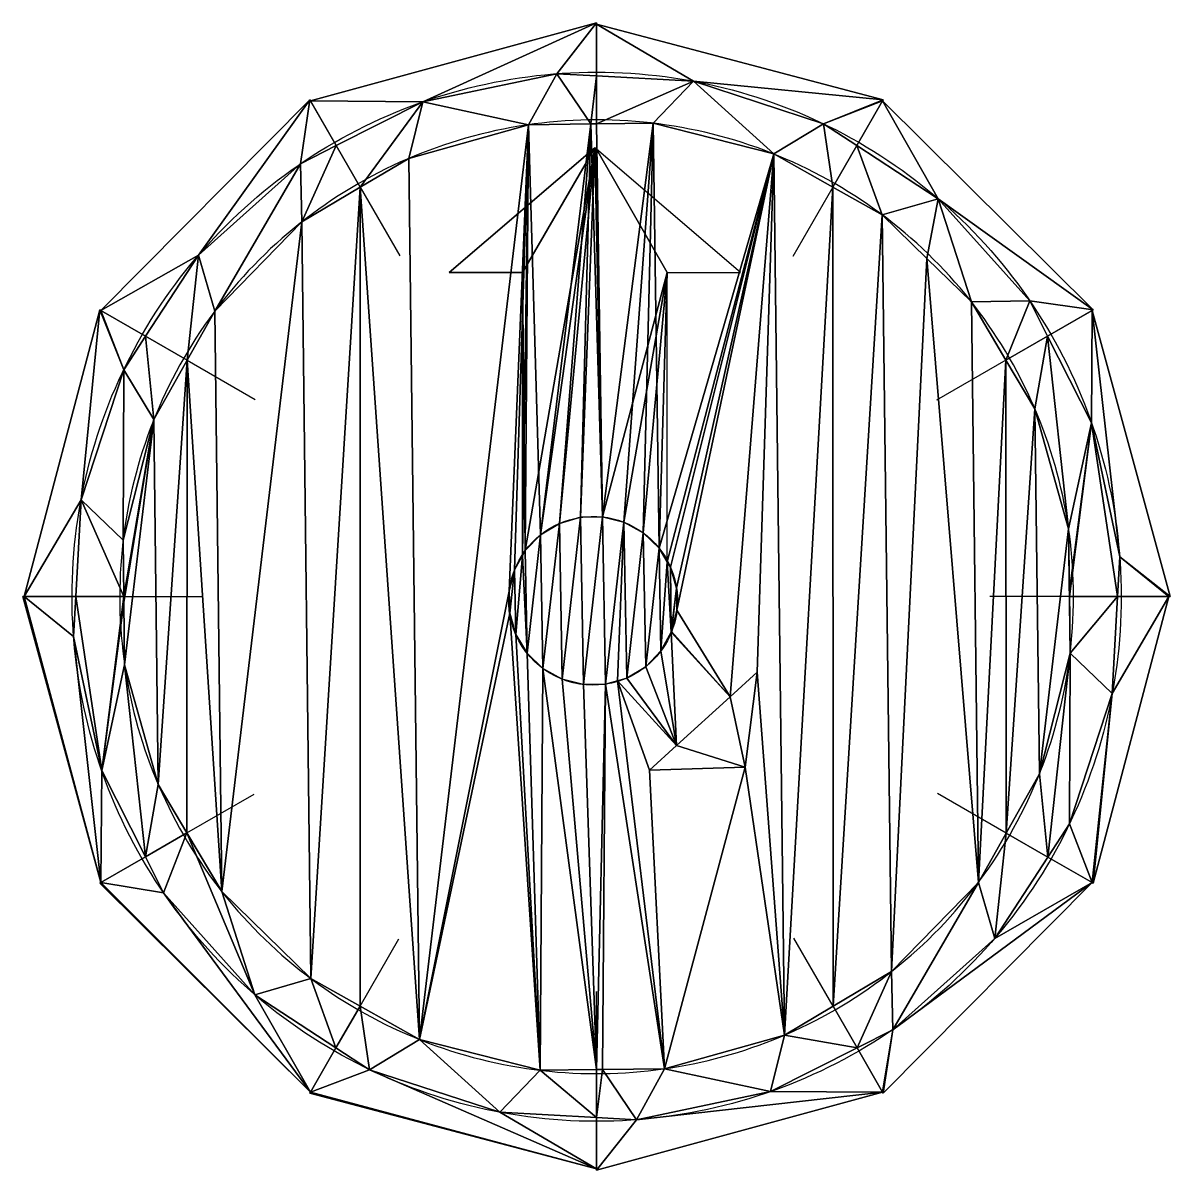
# Model space of a CAD drawing. Extents: x -5.33 to 1.56, y -1.56 to 1.56.
# Drawn here: x -1.564 to 1.563, y -1.563 to 1.564 of the extents above; entities that cross this region are included whole.
import ezdxf

# ---------------------------------------------------------------- set-up
doc = ezdxf.new("R2010")
doc.units = 0
doc.header["$LTSCALE"] = 0.0254
doc.layers.get('0').update_dxf_attribs({"linetype": 'CONTINUOUS'})

msp = doc.modelspace()

# ---------------------------------------------------------------- linework, layer by layer
at = {"color": 0}
for p, q in [((-0.7804, 1.3517), (-0.0004, 1.5642)), ((-0.0004, 1.5642), (-0.0004, 1.5607)), ((-0.0004, 1.5607), (-0.0004, 1.4199)), ((-0.0004, 1.5607), (-0.0004, 1.4199)), ((-0.0004, 1.5607), (0.7814, 1.3547)), ((-0.0004, 1.4199), (-0.0004, 1.289)), ((-0.0004, 1.4199), (-0.0004, 1.289)), ((-1.3514, 0.7807), (-0.7821, 1.3547)), ((-0.7821, 1.3547), (-0.7804, 1.3517)), ((-0.7804, 1.3517), (-0.7099, 1.2297)), ((-0.7804, 1.3517), (-0.7099, 1.2297)), ((0.7796, 1.3517), (0.7094, 1.23)), ((0.7796, 1.3517), (0.7094, 1.23)), ((0.7814, 1.3547), (0.7796, 1.3517)), ((0.7796, 1.3517), (1.3537, 0.7824)), ((-0.0004, 1.289), (-0.0004, 1.2198)), ((-0.7099, 1.2297), (-0.6445, 1.1163)), ((-0.7099, 1.2297), (-0.6445, 1.1163)), ((-0.402, 0.8836), (-0.0047, 1.2235)), ((-0.0004, 1.2198), (-0.0047, 1.2235)), ((-0.0004, 1.2198), (-0.0004, 1.0717)), ((0.3926, 0.8836), (-0.0004, 1.2198)), ((0.7094, 1.23), (0.6439, 1.1166)), ((0.7094, 1.23), (0.6439, 1.1166)), ((-0.6445, 1.1163), (-0.5366, 0.9294)), ((0.6439, 1.1166), (0.5349, 0.9277)), ((-0.202, 0.8836), (-0.402, 0.8836)), ((-0.202, 0.1123), (-0.202, 0.8836)), ((0.1926, 0.0953), (0.1926, 0.8836)), ((0.1926, 0.8836), (0.3926, 0.8836)), ((-1.5604, 0.0007), (-1.3544, 0.7824)), ((-1.3544, 0.7824), (-1.3514, 0.7807)), ((1.3537, 0.7824), (1.3506, 0.7807)), ((-1.3514, 0.7807), (-1.2294, 0.7103)), ((-1.3514, 0.7807), (-1.2294, 0.7103)), ((1.3506, 0.7807), (1.2293, 0.7106)), ((1.3506, 0.7807), (1.2293, 0.7106)), ((1.3506, 0.7807), (1.5632, 0.0007)), ((-1.2294, 0.7103), (-1.1161, 0.6448)), ((-1.2294, 0.7103), (-1.1161, 0.6448)), ((1.2293, 0.7106), (1.1159, 0.6451)), ((1.2293, 0.7106), (1.1159, 0.6451)), ((-1.1161, 0.6448), (-0.9306, 0.5378)), ((1.1159, 0.6451), (0.9269, 0.536)), ((-1.5639, 0.0007), (-1.5604, 0.0007)), ((-1.3514, -0.7793), (-1.5639, 0.0007)), ((-1.5604, 0.0007), (-1.4199, 0.0007)), ((-1.5604, 0.0007), (-1.4199, 0.0007)), ((-1.4199, 0.0007), (-1.289, 0.0007)), ((-1.4199, 0.0007), (-1.289, 0.0007)), ((-1.289, 0.0007), (-1.0763, 0.0007)), ((1.289, 0.0007), (1.0716, 0.0007)), ((1.4199, 0.0007), (1.289, 0.0007)), ((1.4199, 0.0007), (1.289, 0.0007)), ((1.5596, 0.0007), (1.3537, -0.7811)), ((1.5596, 0.0007), (1.4199, 0.0007)), ((1.5596, 0.0007), (1.4199, 0.0007)), ((1.5632, 0.0007), (1.5596, 0.0007)), ((0.2036, -0.0966), (0.3639, -0.2728)), ((0.2036, -0.0966), (0.3639, -0.2728)), ((0.3639, -0.2728), (0.4378, -0.2055)), ((0.3639, -0.2728), (0.4378, -0.2055)), ((0.4378, -0.2055), (0.4053, -0.4649)), ((0.4378, -0.2055), (0.4053, -0.4649)), ((0.0573, -0.229), (0.2179, -0.4056)), ((0.0573, -0.229), (0.2179, -0.4056)), ((0.2179, -0.4056), (0.144, -0.4729)), ((0.2179, -0.4056), (0.144, -0.4729)), ((0.144, -0.4729), (0.4053, -0.4649)), ((0.144, -0.4729), (0.4053, -0.4649)), ((-1.1167, -0.6438), (-0.9332, -0.5379)), ((1.1165, -0.6441), (0.9295, -0.5362)), ((-1.23, -0.7093), (-1.1167, -0.6438)), ((-1.23, -0.7093), (-1.1167, -0.6438)), ((1.2299, -0.7096), (1.1165, -0.6441)), ((1.2299, -0.7096), (1.1165, -0.6441)), ((-1.3514, -0.7793), (-1.23, -0.7093)), ((-1.3514, -0.7793), (-1.23, -0.7093)), ((1.3506, -0.7793), (1.2299, -0.7096)), ((1.3506, -0.7793), (1.2299, -0.7096)), ((-1.3544, -0.7811), (-1.3514, -0.7793)), ((-0.7804, -1.3503), (-1.3544, -0.7811)), ((1.3506, -0.7793), (0.7814, -1.3534)), ((1.3537, -0.7811), (1.3506, -0.7793)), ((-0.645, -1.116), (-0.5391, -0.9324)), ((0.6445, -1.1163), (0.5374, -0.9307)), ((-0.0004, -1.289), (-0.0004, -1.0762)), ((-0.7105, -1.2293), (-0.645, -1.116)), ((-0.7105, -1.2293), (-0.645, -1.116)), ((0.71, -1.2297), (0.6445, -1.1163)), ((0.71, -1.2297), (0.6445, -1.1163)), ((-0.7804, -1.3503), (-0.7105, -1.2293)), ((-0.7804, -1.3503), (-0.7105, -1.2293)), ((0.7796, -1.3503), (0.71, -1.2297)), ((0.7796, -1.3503), (0.71, -1.2297)), ((-0.0004, -1.4199), (-0.0004, -1.289)), ((-0.0004, -1.4199), (-0.0004, -1.289)), ((-0.7821, -1.3534), (-0.7804, -1.3503)), ((-0.0004, -1.5593), (-0.7821, -1.3534)), ((0.7796, -1.3503), (-0.0004, -1.5628)), ((0.7814, -1.3534), (0.7796, -1.3503)), ((-0.0004, -1.5593), (-0.0004, -1.4199)), ((-0.0004, -1.5593), (-0.0004, -1.4199)), ((-0.0004, -1.5628), (-0.0004, -1.5593))]:
    msp.add_line(p, q, dxfattribs=at)
at = {"color": 55, "extrusion": (0, 0, -1)}
for start, end in [(60.0011, 89.9856), (89.9856, 119.974), (30.0163, 60.0011), (30.0163, 60.0011), (119.974, 149.9694), (0.0271, 30.0163), (149.9694, 179.9729), (330.0307, 0.0271), (179.9729, 209.9837), (300.026, 330.0307), (209.9837, 239.9989), (270.0144, 300.026), (239.9989, 270.0144)]:
    msp.add_arc((0, 0), 1.43, start, end, dxfattribs=at)
at = {"color": 9, "extrusion": (0, 0, -1)}
for start, end in [(60.0011, 89.9856), (89.9856, 119.974), (30.0163, 60.0011), (119.974, 149.9694), (0.0271, 30.0163), (149.9694, 179.9729), (330.0307, 0.0271), (179.9729, 209.9837), (300.026, 330.0307), (209.9837, 239.9989), (270.0144, 300.026), (239.9989, 270.0144)]:
    msp.add_arc((0, 0), 1.43, start, end, dxfattribs=at)
at = {"color": 55}
for start, end in [(90.0158, 119.9988), (60.0286, 90.0158), (119.9988, 149.9821), (30.0338, 60.0286), (149.9821, 179.9702), (0.0298, 30.0338), (179.9702, 209.9662), (330.0179, 0.0298), (209.9662, 239.9714), (300.0012, 330.0179), (239.9714, 269.9842), (270.6992, 300.0012), (269.9842, 270.6992)]:
    msp.add_arc((0, 0), 1.3, start, end, dxfattribs=at)
at = {"color": 254}
for start, end in [(90.0158, 119.9988), (60.0286, 90.0158), (119.9988, 149.9821), (119.9988, 149.9821), (30.0338, 60.0286), (149.9821, 179.9702), (0.0298, 30.0338), (179.9702, 209.9662), (330.0179, 0.0298), (209.9662, 239.9714), (300.0012, 330.0179), (239.9714, 269.9842), (270.6992, 300.0012), (269.9842, 270.6992)]:
    msp.add_arc((0, 0), 1.3, start, end, dxfattribs=at)
at = {"color": 254, "extrusion": (2.19515e-15, -1.78316e-15, -1)}
msp.add_arc((0.0096, -0.0109), 0.23, 32.6315, 152.2755, dxfattribs=at)
at = {"color": 253, "extrusion": (2.19515e-15, -1.78316e-15, -1)}
msp.add_arc((0.0096, -0.0109), 0.23, 32.6315, 152.2755, dxfattribs=at)
at = {"color": 0, "extrusion": (2.19515e-15, -1.78316e-15, -1)}
msp.add_arc((0.0096, -0.0109), 0.23, 32.6315, 152.2755, dxfattribs=at)
at = {"color": 254, "extrusion": (-2.44595e-15, -8.04311e-16, -1)}
msp.add_arc((0.0096, -0.0109), 0.23, 252.9571, 32.6315, dxfattribs=at)
at = {"color": 253, "extrusion": (-2.44595e-15, -8.04311e-16, -1)}
msp.add_arc((0.0096, -0.0109), 0.23, 252.9571, 32.6315, dxfattribs=at)
msp.add_arc((0.0096, -0.0109), 0.23, 252.9571, 32.6315, dxfattribs=at)
at = {"color": 254, "extrusion": (-1.31471e-15, -3.62779e-15, -1)}
msp.add_arc((0.0096, -0.0109), 0.23, 152.2755, 201.9015, dxfattribs=at)
msp.add_arc((0.0096, -0.0109), 0.23, 152.2755, 201.9015, dxfattribs=at)
at = {"color": 253, "extrusion": (-1.31471e-15, -3.62779e-15, -1)}
msp.add_arc((0.0096, -0.0109), 0.23, 152.2755, 201.9015, dxfattribs=at)
at = {"color": 0, "extrusion": (-1.61776e-15, -3.50596e-15, -1)}
msp.add_arc((0.0096, -0.0109), 0.23, 201.9015, 252.9571, dxfattribs=at)
msp.add_arc((0.0096, -0.0109), 0.23, 201.9015, 252.9571, dxfattribs=at)
at = {"color": 253, "extrusion": (-1.61776e-15, -3.50596e-15, -1)}
msp.add_arc((0.0096, -0.0109), 0.23, 201.9015, 252.9571, dxfattribs=at)

# ---------------------------------------------------------------- meshes
at = {"color": 9}
mesh = msp.add_polyface(dxfattribs=at)
corners = [(-0.7804, 1.3517), (-0.474, 1.3491), (-0.0004, 1.5642), (-0.7099, 1.2297), (-0.1087, 1.4259), (-0.0004, 1.4199), (-0.0004, 1.5607)]
mesh.append_faces([[corners[k] for k in face] for face in [(1, 0, 3), (2, 5, 6)]], dxfattribs={"vtx0": -1, "color": 9})
mesh.append_faces([[corners[k] for k in face] for face in [(0, 1, 2)]], dxfattribs={"vtx0": -1, "vtx1": -1, "color": 9})
mesh.append_faces([[corners[k] for k in face] for face in [(2, 1, 4), (2, 4, 5)]], dxfattribs={"vtx0": -1, "vtx2": -1, "color": 9})
mesh = msp.add_polyface(dxfattribs=at)
corners = [(0.264, 1.4054), (-0.0004, 1.5607), (-0.0004, 1.4199), (0.7814, 1.3547), (0.6188, 1.2892), (0.7796, 1.3517), (0.7094, 1.23)]
mesh.append_faces([[corners[k] for k in face] for face in [(0, 1, 2), (5, 4, 6)]], dxfattribs={"vtx0": -1, "color": 9})
mesh.append_faces([[corners[k] for k in face] for face in [(1, 0, 3), (3, 4, 5)]], dxfattribs={"vtx0": -1, "vtx1": -1, "color": 9})
mesh.append_faces([[corners[k] for k in face] for face in [(3, 0, 4)]], dxfattribs={"vtx0": -1, "vtx2": -1, "color": 9})
at = {"color": 55}
mesh = msp.add_polyface(dxfattribs=at)
corners = [(-0.6445, 1.1163), (-0.474, 1.3491), (-0.7099, 1.2297), (-0.5121, 1.1949), (-0.1854, 1.2867), (-0.1087, 1.4259), (-0.0157, 1.2888), (-0.0004, 1.4199), (-0.0004, 1.289)]
mesh.append_faces([[corners[k] for k in face] for face in [(0, 1, 2), (7, 6, 8)]], dxfattribs={"vtx0": -1, "color": 55})
mesh.append_faces([[corners[k] for k in face] for face in [(1, 4, 5), (5, 6, 7)]], dxfattribs={"vtx0": -1, "vtx1": -1, "color": 55})
mesh.append_faces([[corners[k] for k in face] for face in [(1, 0, 3), (1, 3, 4), (5, 4, 6)]], dxfattribs={"vtx0": -1, "vtx2": -1, "color": 55})
mesh = msp.add_polyface(dxfattribs=at)
corners = [(-0.0004, 1.289), (0.264, 1.4054), (-0.0004, 1.4199), (0.1539, 1.2909), (0.4828, 1.207), (0.6188, 1.2892), (0.6439, 1.1166), (0.7094, 1.23)]
mesh.append_faces([[corners[k] for k in face] for face in [(0, 1, 2), (5, 6, 7)]], dxfattribs={"vtx0": -1, "color": 55})
mesh.append_faces([[corners[k] for k in face] for face in [(1, 4, 5)]], dxfattribs={"vtx0": -1, "vtx1": -1, "color": 55})
mesh.append_faces([[corners[k] for k in face] for face in [(1, 0, 3), (1, 3, 4), (5, 4, 6)]], dxfattribs={"vtx0": -1, "vtx2": -1, "color": 55})
at = {"color": 9}
mesh = msp.add_polyface(dxfattribs=at)
corners = [(-1.3514, 0.7807), (-1.0851, 0.9314), (-0.7821, 1.3547), (-1.2294, 0.7103), (-0.8071, 1.1805), (-0.7099, 1.2297), (-0.7804, 1.3517)]
mesh.append_faces([[corners[k] for k in face] for face in [(1, 0, 3), (2, 5, 6)]], dxfattribs={"vtx0": -1, "color": 9})
mesh.append_faces([[corners[k] for k in face] for face in [(0, 1, 2)]], dxfattribs={"vtx0": -1, "vtx1": -1, "color": 9})
mesh.append_faces([[corners[k] for k in face] for face in [(2, 1, 4), (2, 4, 5)]], dxfattribs={"vtx0": -1, "vtx2": -1, "color": 9})
mesh = msp.add_polyface(dxfattribs=at)
corners = [(0.9314, 1.0851), (0.7796, 1.3517), (0.7094, 1.23), (1.3537, 0.7824), (1.1805, 0.8071), (1.2293, 0.7106), (1.3506, 0.7807)]
mesh.append_faces([[corners[k] for k in face] for face in [(0, 1, 2), (3, 5, 6)]], dxfattribs={"vtx0": -1, "color": 9})
mesh.append_faces([[corners[k] for k in face] for face in [(1, 0, 3)]], dxfattribs={"vtx0": -1, "vtx1": -1, "color": 9})
mesh.append_faces([[corners[k] for k in face] for face in [(3, 0, 4), (3, 4, 5)]], dxfattribs={"vtx0": -1, "vtx2": -1, "color": 9})
at = {"color": 254}
mesh = msp.add_polyface(dxfattribs=at)
corners = [(0.3639, -0.2728), (0.2045, -0.0951), (0.2036, -0.0966), (0.2189, -0.0368), (-0.4828, -1.207), (-0.237, -0.0451), (-0.2381, 0.015), (-0.1539, -1.2909), (-0.2205, -0.1028), (-0.1895, -0.1542), (-0.1463, -0.1959), (-0.0004, -1.289), (-0.0937, -0.225), (-0.0355, -0.2395), (0.0246, -0.2384), (0.0157, -1.2888), (0.1854, -1.2867), (0.0573, -0.229), (0.144, -0.4729), (0.4053, -0.4649), (0.5121, -1.1949), (0.4378, -0.2055), (0.4828, 1.207), (0.6439, 1.1166), (0.6445, -1.1163), (0.7787, 1.0409), (0.8039, -1.0216), (0.9002, 0.9224), (1.0409, -0.7787), (1.0216, 0.8039), (1.1159, 0.6451), (1.1165, -0.6441), (1.1949, 0.5121), (1.207, -0.4828), (1.2867, 0.1854), (1.2909, -0.1539), (1.2888, 0.0157), (1.289, 0.0007), (-1.289, 0.0007), (-1.207, 0.4828), (-1.2909, 0.1539), (-1.2888, -0.0157), (-1.2867, -0.1854), (-1.1949, -0.5121), (-1.1161, 0.6448), (-1.1167, -0.6438), (-1.0216, -0.8039), (-1.0409, 0.7787), (-0.8039, 1.0216), (-0.7787, -1.0409), (-0.6445, 1.1163), (-0.645, -1.116), (-0.5121, 1.1949), (-0.1854, 1.2867), (-0.2236, 0.0732), (-0.202, 0.1123), (-0.1946, 0.1258), (-0.1529, 0.169), (-0.0157, 1.2888), (-0.1014, 0.1999), (-0.0437, 0.2165), (0.0163, 0.2176), (-0.0004, 1.289), (0.1539, 1.2909), (0.0746, 0.2031), (0.1271, 0.174), (0.1703, 0.1324), (0.1926, 0.0953), (0.2013, 0.0809), (0.2179, 0.0232), (0.2179, -0.4056)]
mesh.append_faces([[corners[k] for k in face] for face in [(0, 1, 2), (36, 35, 37), (38, 39, 40)]], dxfattribs={"vtx0": -1, "color": 254})
mesh.append_faces([[corners[k] for k in face] for face in [(1, 0, 3), (5, 7, 8), (8, 7, 9), (9, 7, 10), (10, 11, 12), (12, 11, 13), (13, 11, 14), (14, 16, 17), (18, 16, 19), (19, 20, 21), (22, 20, 23), (23, 24, 25), (25, 26, 27), (27, 28, 29), (29, 28, 30), (30, 31, 32), (32, 33, 34), (34, 35, 36), (39, 43, 44), (44, 46, 47), (47, 46, 48), (48, 49, 50), (50, 4, 52), (52, 4, 53), (53, 57, 58), (58, 61, 62), (62, 61, 63), (63, 66, 22)]], dxfattribs={"vtx0": -1, "vtx1": -1, "color": 254})
mesh.append_faces([[corners[k] for k in face] for face in [(17, 16, 18), (21, 20, 22), (53, 4, 6), (22, 3, 0)]], dxfattribs={"vtx0": -1, "vtx1": -1, "vtx2": -1, "color": 254})
mesh.append_faces([[corners[k] for k in face] for face in [(4, 5, 6), (5, 4, 7), (10, 7, 11), (14, 11, 15), (14, 15, 16), (19, 16, 20), (23, 20, 24), (25, 24, 26), (27, 26, 28), (30, 28, 31), (32, 31, 33), (34, 33, 35), (39, 38, 41), (39, 41, 42), (39, 42, 43), (44, 43, 45), (44, 45, 46), (48, 46, 49), (50, 49, 51), (50, 51, 4), (53, 6, 54), (53, 54, 55), (53, 55, 56), (53, 56, 57), (58, 57, 59), (58, 59, 60), (58, 60, 61), (63, 61, 64), (63, 64, 65), (63, 65, 66), (22, 66, 67), (22, 67, 68), (22, 68, 69), (22, 69, 3), (22, 0, 21)]], dxfattribs={"vtx0": -1, "vtx2": -1, "color": 254})
mesh.append_faces([[corners[k] for k in face] for face in [(70, 17, 18)]], dxfattribs={"vtx1": -1, "color": 254})
at = {"color": 55}
mesh = msp.add_polyface(dxfattribs=at)
corners = [(-1.1161, 0.6448), (-1.0851, 0.9314), (-1.2294, 0.7103), (-1.0409, 0.7787), (-0.8071, 1.1805), (-0.8039, 1.0216), (-0.7099, 1.2297), (-0.6445, 1.1163)]
mesh.append_faces([[corners[k] for k in face] for face in [(0, 1, 2), (6, 5, 7)]], dxfattribs={"vtx0": -1, "color": 55})
mesh.append_faces([[corners[k] for k in face] for face in [(1, 3, 4), (4, 5, 6)]], dxfattribs={"vtx0": -1, "vtx1": -1, "color": 55})
mesh.append_faces([[corners[k] for k in face] for face in [(1, 0, 3), (4, 3, 5)]], dxfattribs={"vtx0": -1, "vtx2": -1, "color": 55})
at = {"color": 0}
mesh = msp.add_polyface(dxfattribs=at)
corners = [(-0.1946, 0.1258), (-0.202, 0.8836), (-0.202, 0.1123), (-0.0047, 1.2235), (-0.402, 0.8836), (-0.1529, 0.169), (-0.1014, 0.1999), (-0.0437, 0.2165), (0.0163, 0.2176), (-0.0004, 1.2198), (0.1926, 0.8836), (0.3926, 0.8836), (0.0746, 0.2031), (0.1271, 0.174), (0.1703, 0.1324), (0.1926, 0.0953)]
mesh.append_faces([[corners[k] for k in face] for face in [(0, 1, 2), (1, 3, 4), (9, 10, 11), (10, 14, 15)]], dxfattribs={"vtx0": -1, "color": 0})
mesh.append_faces([[corners[k] for k in face] for face in [(3, 8, 9)]], dxfattribs={"vtx0": -1, "vtx1": -1, "color": 0})
mesh.append_faces([[corners[k] for k in face] for face in [(3, 1, 0), (9, 8, 10)]], dxfattribs={"vtx0": -1, "vtx1": -1, "vtx2": -1, "color": 0})
mesh.append_faces([[corners[k] for k in face] for face in [(3, 0, 5), (3, 5, 6), (3, 6, 7), (3, 7, 8), (10, 8, 12), (10, 12, 13), (10, 13, 14)]], dxfattribs={"vtx0": -1, "vtx2": -1, "color": 0})
at = {"color": 55}
mesh = msp.add_polyface(dxfattribs=at)
corners = [(0.7787, 1.0409), (0.7094, 1.23), (0.6439, 1.1166), (0.9314, 1.0851), (0.9002, 0.9224), (1.0216, 0.8039), (1.1805, 0.8071), (1.1159, 0.6451), (1.2293, 0.7106)]
mesh.append_faces([[corners[k] for k in face] for face in [(0, 1, 2), (6, 7, 8)]], dxfattribs={"vtx0": -1, "color": 55})
mesh.append_faces([[corners[k] for k in face] for face in [(1, 0, 3), (3, 5, 6)]], dxfattribs={"vtx0": -1, "vtx1": -1, "color": 55})
mesh.append_faces([[corners[k] for k in face] for face in [(3, 0, 4), (3, 4, 5), (6, 5, 7)]], dxfattribs={"vtx0": -1, "vtx2": -1, "color": 55})
at = {"color": 9}
mesh = msp.add_polyface(dxfattribs=at)
corners = [(-1.5604, 0.0007), (-1.4054, 0.264), (-1.3544, 0.7824), (-1.4199, 0.0007), (-1.2892, 0.6188), (-1.3514, 0.7807), (-1.2294, 0.7103)]
mesh.append_faces([[corners[k] for k in face] for face in [(1, 0, 3), (5, 4, 6)]], dxfattribs={"vtx0": -1, "color": 9})
mesh.append_faces([[corners[k] for k in face] for face in [(0, 1, 2), (2, 4, 5)]], dxfattribs={"vtx0": -1, "vtx1": -1, "color": 9})
mesh.append_faces([[corners[k] for k in face] for face in [(2, 1, 4)]], dxfattribs={"vtx0": -1, "vtx2": -1, "color": 9})
mesh = msp.add_polyface(dxfattribs=at)
corners = [(1.5596, 0.0007), (1.4259, 0.1087), (1.4199, 0.0007), (1.3491, 0.474), (1.3506, 0.7807), (1.2293, 0.7106), (1.5632, 0.0007)]
mesh.append_faces([[corners[k] for k in face] for face in [(0, 1, 2), (3, 4, 5)]], dxfattribs={"vtx0": -1, "color": 9})
mesh.append_faces([[corners[k] for k in face] for face in [(4, 1, 6), (6, 1, 0)]], dxfattribs={"vtx0": -1, "vtx1": -1, "color": 9})
mesh.append_faces([[corners[k] for k in face] for face in [(4, 3, 1)]], dxfattribs={"vtx0": -1, "vtx2": -1, "color": 9})
at = {"color": 55}
mesh = msp.add_polyface(dxfattribs=at)
corners = [(-1.289, 0.0007), (-1.4054, 0.264), (-1.4199, 0.0007), (-1.2909, 0.1539), (-1.2892, 0.6188), (-1.207, 0.4828), (-1.2294, 0.7103), (-1.1161, 0.6448)]
mesh.append_faces([[corners[k] for k in face] for face in [(0, 1, 2), (6, 5, 7)]], dxfattribs={"vtx0": -1, "color": 55})
mesh.append_faces([[corners[k] for k in face] for face in [(4, 5, 6)]], dxfattribs={"vtx0": -1, "vtx1": -1, "color": 55})
mesh.append_faces([[corners[k] for k in face] for face in [(1, 0, 3), (3, 4, 1), (4, 3, 5)]], dxfattribs={"vtx0": -1, "vtx2": -1, "color": 55})
mesh = msp.add_polyface(dxfattribs=at)
corners = [(1.1949, 0.5121), (1.2293, 0.7106), (1.1159, 0.6451), (1.2867, 0.1854), (1.3491, 0.474), (1.2888, 0.0157), (1.289, 0.0007), (1.4199, 0.0007), (1.4259, 0.1087)]
mesh.append_faces([[corners[k] for k in face] for face in [(0, 1, 2), (4, 7, 8)]], dxfattribs={"vtx0": -1, "color": 55})
mesh.append_faces([[corners[k] for k in face] for face in [(1, 3, 4)]], dxfattribs={"vtx0": -1, "vtx1": -1, "color": 55})
mesh.append_faces([[corners[k] for k in face] for face in [(1, 0, 3), (4, 3, 5), (4, 5, 6), (4, 6, 7)]], dxfattribs={"vtx0": -1, "vtx2": -1, "color": 55})
at = {"color": 253}
mesh = msp.add_polyface(dxfattribs=at)
corners = [(-0.237, -0.0451), (-0.2236, 0.0732), (-0.2381, 0.015), (-0.2205, -0.1028), (-0.202, 0.1123), (-0.1895, -0.1542), (-0.1946, 0.1258), (-0.1529, 0.169), (-0.1463, -0.1959), (-0.1014, 0.1999), (-0.0937, -0.225), (-0.0437, 0.2165), (-0.0355, -0.2395), (0.0163, 0.2176), (0.0246, -0.2384), (0.0746, 0.2031), (0.0573, -0.229), (0.0823, -0.2218), (0.1271, 0.174), (0.1337, -0.1908), (0.1703, 0.1324), (0.1754, -0.1476), (0.1926, 0.0953), (0.2036, -0.0966), (0.2013, 0.0809), (0.2179, 0.0232), (0.2045, -0.0951), (0.2189, -0.0368)]
mesh.append_faces([[corners[k] for k in face] for face in [(0, 1, 2), (25, 26, 27)]], dxfattribs={"vtx0": -1, "color": 253})
mesh.append_faces([[corners[k] for k in face] for face in [(1, 3, 4), (4, 5, 6), (6, 5, 7), (7, 8, 9), (9, 10, 11), (11, 12, 13), (13, 14, 15), (15, 17, 18), (18, 19, 20), (20, 21, 22), (22, 23, 24), (24, 23, 25)]], dxfattribs={"vtx0": -1, "vtx1": -1, "color": 253})
mesh.append_faces([[corners[k] for k in face] for face in [(1, 0, 3), (4, 3, 5), (7, 5, 8), (9, 8, 10), (11, 10, 12), (13, 12, 14), (15, 14, 16), (15, 16, 17), (18, 17, 19), (20, 19, 21), (22, 21, 23), (25, 23, 26)]], dxfattribs={"vtx0": -1, "vtx2": -1, "color": 253})
at = {"color": 9}
mesh = msp.add_polyface(dxfattribs=at)
corners = [(-1.3514, -0.7793), (-1.5604, 0.0007), (-1.5639, 0.0007), (-1.4259, -0.1087), (-1.3491, -0.474), (-1.23, -0.7093), (-1.4199, 0.0007)]
mesh.append_faces([[corners[k] for k in face] for face in [(0, 1, 2), (4, 0, 5)]], dxfattribs={"vtx0": -1, "color": 9})
mesh.append_faces([[corners[k] for k in face] for face in [(3, 0, 4)]], dxfattribs={"vtx0": -1, "vtx1": -1, "color": 9})
mesh.append_faces([[corners[k] for k in face] for face in [(1, 0, 3)]], dxfattribs={"vtx0": -1, "vtx1": -1, "vtx2": -1, "color": 9})
mesh.append_faces([[corners[k] for k in face] for face in [(6, 1, 3)]], dxfattribs={"vtx1": -1, "color": 9})
at = {"color": 55}
mesh = msp.add_polyface(dxfattribs=at)
corners = [(-1.3491, -0.474), (-1.4199, 0.0007), (-1.4259, -0.1087), (-1.289, 0.0007), (-1.2888, -0.0157), (-1.2867, -0.1854), (-1.23, -0.7093), (-1.1949, -0.5121), (-1.1167, -0.6438)]
mesh.append_faces([[corners[k] for k in face] for face in [(0, 1, 2), (7, 6, 8)]], dxfattribs={"vtx0": -1, "color": 55})
mesh.append_faces([[corners[k] for k in face] for face in [(1, 0, 3), (3, 0, 4), (4, 0, 5), (5, 6, 7)]], dxfattribs={"vtx0": -1, "vtx1": -1, "color": 55})
mesh.append_faces([[corners[k] for k in face] for face in [(5, 0, 6)]], dxfattribs={"vtx0": -1, "vtx2": -1, "color": 55})
mesh = msp.add_polyface(dxfattribs=at)
corners = [(1.2299, -0.7096), (1.207, -0.4828), (1.1165, -0.6441), (1.2909, -0.1539), (1.2892, -0.6188), (1.4054, -0.264), (1.4199, 0.0007), (1.289, 0.0007)]
mesh.append_faces([[corners[k] for k in face] for face in [(0, 1, 2), (3, 6, 7)]], dxfattribs={"vtx0": -1, "color": 55})
mesh.append_faces([[corners[k] for k in face] for face in [(1, 0, 3), (6, 3, 5)]], dxfattribs={"vtx0": -1, "vtx1": -1, "color": 55})
mesh.append_faces([[corners[k] for k in face] for face in [(3, 0, 4), (3, 4, 5)]], dxfattribs={"vtx0": -1, "vtx2": -1, "color": 55})
at = {"color": 9}
mesh = msp.add_polyface(dxfattribs=at)
corners = [(1.3506, -0.7793), (1.2892, -0.6188), (1.2299, -0.7096), (1.4054, -0.264), (1.3537, -0.7811), (1.5596, 0.0007), (1.4199, 0.0007)]
mesh.append_faces([[corners[k] for k in face] for face in [(0, 1, 2), (3, 5, 6)]], dxfattribs={"vtx0": -1, "color": 9})
mesh.append_faces([[corners[k] for k in face] for face in [(1, 0, 3)]], dxfattribs={"vtx0": -1, "vtx1": -1, "color": 9})
mesh.append_faces([[corners[k] for k in face] for face in [(3, 0, 4), (3, 4, 5)]], dxfattribs={"vtx0": -1, "vtx2": -1, "color": 9})
at = {"color": 0}
mesh = msp.add_polyface(dxfattribs=at)
corners = [(0.4053, -0.4649), (0.2179, -0.4056), (0.144, -0.4729), (0.3639, -0.2728), (0.4378, -0.2055), (0.0823, -0.2218), (0.0573, -0.229), (0.1337, -0.1908), (0.1754, -0.1476), (0.2036, -0.0966)]
mesh.append_faces([[corners[k] for k in face] for face in [(0, 1, 2), (3, 0, 4), (1, 5, 6)]], dxfattribs={"vtx0": -1, "color": 0})
mesh.append_faces([[corners[k] for k in face] for face in [(5, 1, 7), (7, 1, 8), (8, 1, 9), (9, 1, 3)]], dxfattribs={"vtx0": -1, "vtx1": -1, "color": 0})
mesh.append_faces([[corners[k] for k in face] for face in [(1, 0, 3)]], dxfattribs={"vtx0": -1, "vtx1": -1, "vtx2": -1, "color": 0})
at = {"color": 55}
mesh = msp.add_polyface(dxfattribs=at)
corners = [(-1.1805, -0.8071), (-1.1167, -0.6438), (-1.23, -0.7093), (-0.9314, -1.0851), (-1.0216, -0.8039), (-0.7787, -1.0409), (-0.7105, -1.2293), (-0.645, -1.116)]
mesh.append_faces([[corners[k] for k in face] for face in [(0, 1, 2), (5, 6, 7)]], dxfattribs={"vtx0": -1, "color": 55})
mesh.append_faces([[corners[k] for k in face] for face in [(1, 3, 4), (4, 3, 5)]], dxfattribs={"vtx0": -1, "vtx1": -1, "color": 55})
mesh.append_faces([[corners[k] for k in face] for face in [(1, 0, 3), (5, 3, 6)]], dxfattribs={"vtx0": -1, "vtx2": -1, "color": 55})
mesh = msp.add_polyface(dxfattribs=at)
corners = [(0.71, -1.2297), (0.8039, -1.0216), (0.6445, -1.1163), (0.8071, -1.1805), (1.0409, -0.7787), (1.0851, -0.9314), (1.1165, -0.6441), (1.2299, -0.7096)]
mesh.append_faces([[corners[k] for k in face] for face in [(0, 1, 2), (6, 5, 7)]], dxfattribs={"vtx0": -1, "color": 55})
mesh.append_faces([[corners[k] for k in face] for face in [(1, 3, 4), (4, 5, 6)]], dxfattribs={"vtx0": -1, "vtx1": -1, "color": 55})
mesh.append_faces([[corners[k] for k in face] for face in [(1, 0, 3), (4, 3, 5)]], dxfattribs={"vtx0": -1, "vtx2": -1, "color": 55})
at = {"color": 9}
mesh = msp.add_polyface(dxfattribs=at)
corners = [(-0.7804, -1.3503), (-1.3514, -0.7793), (-1.3544, -0.7811), (-1.1805, -0.8071), (-1.23, -0.7093), (-0.9314, -1.0851), (-0.7105, -1.2293)]
mesh.append_faces([[corners[k] for k in face] for face in [(0, 1, 2), (1, 3, 4), (5, 0, 6)]], dxfattribs={"vtx0": -1, "color": 9})
mesh.append_faces([[corners[k] for k in face] for face in [(3, 0, 5)]], dxfattribs={"vtx0": -1, "vtx1": -1, "color": 9})
mesh.append_faces([[corners[k] for k in face] for face in [(1, 0, 3)]], dxfattribs={"vtx0": -1, "vtx1": -1, "vtx2": -1, "color": 9})
mesh = msp.add_polyface(dxfattribs=at)
corners = [(0.7796, -1.3503), (0.8071, -1.1805), (0.71, -1.2297), (0.7814, -1.3534), (1.3506, -0.7793), (1.0851, -0.9314), (1.2299, -0.7096)]
mesh.append_faces([[corners[k] for k in face] for face in [(0, 1, 2), (5, 4, 6)]], dxfattribs={"vtx0": -1, "color": 9})
mesh.append_faces([[corners[k] for k in face] for face in [(1, 4, 5)]], dxfattribs={"vtx0": -1, "vtx1": -1, "color": 9})
mesh.append_faces([[corners[k] for k in face] for face in [(1, 0, 3), (1, 3, 4)]], dxfattribs={"vtx0": -1, "vtx2": -1, "color": 9})
at = {"color": 55}
mesh = msp.add_polyface(dxfattribs=at)
corners = [(-0.6188, -1.2892), (-0.645, -1.116), (-0.7105, -1.2293), (-0.4828, -1.207), (-0.264, -1.4054), (-0.1539, -1.2909), (-0.0004, -1.4199), (-0.0004, -1.289)]
mesh.append_faces([[corners[k] for k in face] for face in [(0, 1, 2), (5, 6, 7)]], dxfattribs={"vtx0": -1, "color": 55})
mesh.append_faces([[corners[k] for k in face] for face in [(1, 0, 3), (3, 4, 5)]], dxfattribs={"vtx0": -1, "vtx1": -1, "color": 55})
mesh.append_faces([[corners[k] for k in face] for face in [(3, 0, 4), (5, 4, 6)]], dxfattribs={"vtx0": -1, "vtx2": -1, "color": 55})
mesh = msp.add_polyface(dxfattribs=at)
corners = [(-0.0004, -1.4199), (0.0157, -1.2888), (-0.0004, -1.289), (0.1087, -1.4259), (0.1854, -1.2867), (0.474, -1.3491), (0.5121, -1.1949), (0.71, -1.2297), (0.6445, -1.1163)]
mesh.append_faces([[corners[k] for k in face] for face in [(0, 1, 2), (6, 7, 8)]], dxfattribs={"vtx0": -1, "color": 55})
mesh.append_faces([[corners[k] for k in face] for face in [(1, 3, 4), (4, 5, 6)]], dxfattribs={"vtx0": -1, "vtx1": -1, "color": 55})
mesh.append_faces([[corners[k] for k in face] for face in [(1, 0, 3), (4, 3, 5), (6, 5, 7)]], dxfattribs={"vtx0": -1, "vtx2": -1, "color": 55})
at = {"color": 9}
mesh = msp.add_polyface(dxfattribs=at)
corners = [(-0.0004, -1.5593), (-0.7804, -1.3503), (-0.7821, -1.3534), (-0.6188, -1.2892), (-0.7105, -1.2293), (-0.264, -1.4054), (-0.0004, -1.4199)]
mesh.append_faces([[corners[k] for k in face] for face in [(0, 1, 2), (1, 3, 4), (5, 0, 6)]], dxfattribs={"vtx0": -1, "color": 9})
mesh.append_faces([[corners[k] for k in face] for face in [(3, 0, 5)]], dxfattribs={"vtx0": -1, "vtx1": -1, "color": 9})
mesh.append_faces([[corners[k] for k in face] for face in [(1, 0, 3)]], dxfattribs={"vtx0": -1, "vtx1": -1, "vtx2": -1, "color": 9})
mesh = msp.add_polyface(dxfattribs=at)
corners = [(-0.0004, -1.5628), (-0.0004, -1.4199), (-0.0004, -1.5593), (0.1087, -1.4259), (0.7796, -1.3503), (0.474, -1.3491), (0.71, -1.2297)]
mesh.append_faces([[corners[k] for k in face] for face in [(0, 1, 2), (5, 4, 6)]], dxfattribs={"vtx0": -1, "color": 9})
mesh.append_faces([[corners[k] for k in face] for face in [(1, 0, 3), (3, 4, 5)]], dxfattribs={"vtx0": -1, "vtx1": -1, "color": 9})
mesh.append_faces([[corners[k] for k in face] for face in [(3, 0, 4)]], dxfattribs={"vtx0": -1, "vtx2": -1, "color": 9})

doc.saveas('drawing.dxf')
